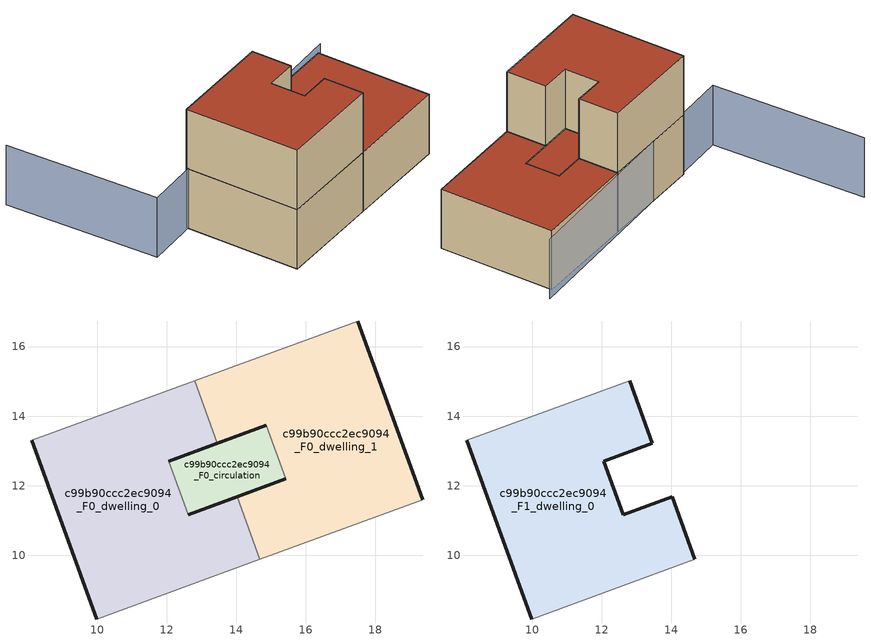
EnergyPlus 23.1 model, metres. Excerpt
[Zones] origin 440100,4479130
c99b90ccc2ec9094_F0_dwelling_0
 floor ground (EU_floor_Construction): 14.68,9.88 14.02,11.68 12.62,11.16 12.05,12.71 13.46,13.22 12.8,15.02 8.11,13.31 9.99,8.16 z0
 wall outside (EU_wall_Construction): 13.46,13.22 12.05,12.71 / 12.62,11.16 14.02,11.68 / 9.99,8.16 8.11,13.31 z0:3
 wall adiabatic (EU_wall_Construction): 8.11,13.31 12.8,15.02 / 14.68,9.88 9.99,8.16 z0:3
 wall to c99b90ccc2ec9094_F0_dwelling_1 (EU_wall_Construction): 12.8,15.02 13.46,13.22 / 14.02,11.68 14.68,9.88 z0:3
 wall to c99b90ccc2ec9094_F0_circulation (EU_wall_Construction): 12.05,12.71 12.62,11.16 z0:3
c99b90ccc2ec9094_F0_dwelling_1
 floor ground (EU_floor_Construction): 19.37,11.59 17.49,16.74 12.8,15.02 13.46,13.22 14.87,13.74 15.43,12.19 14.02,11.68 14.68,9.88 z0
 wall outside (EU_wall_Construction): 14.02,11.68 15.43,12.19 / 14.87,13.74 13.46,13.22 / 17.49,16.74 19.37,11.59 z0:3
 wall to c99b90ccc2ec9094_F0_circulation (EU_wall_Construction): 15.43,12.19 14.87,13.74 z0:3
 wall adiabatic (EU_wall_Construction): 12.8,15.02 17.49,16.74 / 19.37,11.59 14.68,9.88 z0:3
 roof outside (EU_roof_Construction): 17.49,16.74 19.37,11.59 14.68,9.88 14.02,11.68 15.43,12.19 14.87,13.74 13.46,13.22 12.8,15.02 z3
c99b90ccc2ec9094_F0_circulation
 floor ground (EU_floor_Construction): 15.43,12.19 14.87,13.74 12.05,12.71 12.62,11.16 z0
 wall outside (EU_wall_Construction): 12.05,12.71 14.87,13.74 / 15.43,12.19 12.62,11.16 z0:3
 roof outside (EU_roof_Construction): 14.87,13.74 15.43,12.19 12.62,11.16 12.05,12.71 z3
c99b90ccc2ec9094_F1_dwelling_0
 floor to c99b90ccc2ec9094_F0_dwelling_0 (EU_floor_Construction): 14.68,9.88 14.02,11.68 12.62,11.16 12.05,12.71 13.46,13.22 12.8,15.02 8.11,13.31 9.99,8.16 z3
 wall outside (EU_wall_Construction): 12.8,15.02 13.46,13.22 12.05,12.71 12.62,11.16 14.02,11.68 14.68,9.88 / 9.99,8.16 8.11,13.31 z3:6
 wall adiabatic (EU_wall_Construction): 8.11,13.31 12.8,15.02 / 14.68,9.88 9.99,8.16 z3:6
 roof outside (EU_roof_Construction): 12.8,15.02 13.46,13.22 12.05,12.71 12.62,11.16 14.02,11.68 14.68,9.88 9.99,8.16 8.11,13.31 z6
shading: 17.95,17.21 5.87,12.32 / 5.87,12.32 3.12,19.11 z0:3
[Building]
EU S2 Campaign: North Axis=0; Terrain=City; Solar Distribution=FullExterior
[Site:Location]
Madrid: Latitude=40.5; Longitude=-3.5; Time Zone=1; Elevation=609
[SizingPeriod:WeatherFileDays]
AnnualSizingPeriod: Begin Month=1; Begin Day of Month=1; End Month=12; End Day of Month=31; Day of Week for Start Day=Monday; Use Weather File Daylight Saving Period=No; Use Weather File Rain and Snow Indicators=No
[MATERIAL]
EU_InternalMass_Material: Roughness=MediumRough; Thickness=0.1; Conductivity=1; Density=1800; Specific Heat=900; Thermal Absorptance=0.9; Solar Absorptance=0.7; Visible Absorptance=0.7
[MATERIAL:NOMASS] Roughness=MediumRough; Thermal Absorptance=0.9; Solar Absorptance=0.7; Visible Absorptance=0.7
Name | Thermal Resistance
EU_wall_NoMass | 1.60022
EU_roof_NoMass | 1.57597
EU_floor_NoMass | 0.470652
[CONSTRUCTION]
EU_wall_Construction: EU_wall_NoMass
EU_roof_Construction: EU_roof_NoMass
EU_floor_Construction: EU_floor_NoMass
EU_InternalMass_Construction: EU_InternalMass_Material
[ZONE] Type=1; Multiplier=1; Ceiling Height=autocalculate; Floor Area=autocalculate; Part of Total Floor Area=Yes
Name | Volume
c99b90ccc2ec9094_F0_dwelling_0; c99b90ccc2ec9094_F1_dwelling_0 | 74.6803
c99b90ccc2ec9094_F0_dwelling_1 | 74.688
c99b90ccc2ec9094_F0_circulation | 14.7814
[INTERNALMASS] Construction=EU_InternalMass_Construction
Name | Zone or ZoneList | Surface Area
c99b90ccc2ec9094_F0_dwelling_0_EU_InternalMass | c99b90ccc2ec9094_F0_dwelling_0 | 24.8972
c99b90ccc2ec9094_F0_dwelling_1_EU_InternalMass | c99b90ccc2ec9094_F0_dwelling_1 | 24.8972
c99b90ccc2ec9094_F1_dwelling_0_EU_InternalMass | c99b90ccc2ec9094_F1_dwelling_0 | 54.7924
[OTHEREQUIPMENT] Fuel Type=Electricity; Design Level Calculation Method=Watts/Area; Power per Zone Floor Area=1; Fraction Latent=0; Fraction Radiant=0; Fraction Lost=0; Carbon Dioxide Generation Rate=0; EndUse Subcategory=EU_Step8_InternalGains
Name | Zone or ZoneList or Space or SpaceList | Schedule
EU_Step8_InternalGain_c99b90ccc2ec9094_F0_dwelling_0_f000 | c99b90ccc2ec9094_F0_dwelling_0 | EU_Step8_GainSchedule_c99b90ccc2ec9094_F0_dwelling_0_f000
EU_Step8_InternalGain_c99b90ccc2ec9094_F0_dwelling_1_f000 | c99b90ccc2ec9094_F0_dwelling_1 | EU_Step8_GainSchedule_c99b90ccc2ec9094_F0_dwelling_1_f000
EU_Step8_InternalGain_c99b90ccc2ec9094_F1_dwelling_0_f000 | c99b90ccc2ec9094_F1_dwelling_0 | EU_Step8_GainSchedule_c99b90ccc2ec9094_F1_dwelling_0_f000
[ZONEINFILTRATION:DESIGNFLOWRATE]
EU_Circulation_Infiltration_c99b90ccc2ec9094_F0_circulation: Zone or ZoneList or Space or SpaceList=c99b90ccc2ec9094_F0_circulation; Schedule=EU_AlwaysOn; Design Flow Rate Calculation Method=Flow/Area; Flow Rate per Floor Area=0.0005; Constant Term Coefficient=1; Temperature Term Coefficient=0; Velocity Term Coefficient=0; Velocity Squared Term Coefficient=0
[ZONEVENTILATION:DESIGNFLOWRATE] Schedule=EU_AlwaysOn; Design Flow Rate Calculation Method=AirChanges/Hour; Air Changes per Hour=0.480704; Ventilation Type=Natural; Fan Pressure Rise=0; Fan Total Efficiency=1; Constant Term Coefficient=1; Temperature Term Coefficient=0; Velocity Term Coefficient=0; Velocity Squared Term Coefficient=0; Minimum Indoor Temperature=-100; Maximum Indoor Temperature=100; Delta Temperature=-100; Minimum Outdoor Temperature=-100; Maximum Outdoor Temperature=100; Maximum Wind Speed=40
Name | Zone or ZoneList or Space or SpaceList
EU_ConstantAir_c99b90ccc2ec9094_F0_dwelling_0 | c99b90ccc2ec9094_F0_dwelling_0
EU_ConstantAir_c99b90ccc2ec9094_F0_dwelling_1 | c99b90ccc2ec9094_F0_dwelling_1
EU_ConstantAir_c99b90ccc2ec9094_F1_dwelling_0 | c99b90ccc2ec9094_F1_dwelling_0
[HVACTEMPLATE:THERMOSTAT] Constant Heating Setpoint=20; Constant Cooling Setpoint=50
EU_HeatOnly_c99b90ccc2ec9094_F0_dwelling_0; EU_HeatOnly_c99b90ccc2ec9094_F0_dwelling_1; EU_HeatOnly_c99b90ccc2ec9094_F1_dwelling_0
[HVACTEMPLATE:ZONE:IDEALLOADSAIRSYSTEM] System Availability Schedule=EU_AlwaysOn; Maximum Heating Supply Air Temperature=50; Minimum Cooling Supply Air Temperature=13; Maximum Heating Supply Air Humidity Ratio=0.0156; Minimum Cooling Supply Air Humidity Ratio=0.0077; Heating Limit=NoLimit; Cooling Limit=NoLimit; Heating Availability Schedule=EU_AlwaysOn; Cooling Availability Schedule=EU_CoolingOff; Dehumidification Control Type=ConstantSensibleHeatRatio; Cooling Sensible Heat Ratio=0.7; Dehumidification Setpoint=60; Humidification Control Type=None; Humidification Setpoint=30; Outdoor Air Method=None; Outdoor Air Flow Rate per Person=0.00944; Outdoor Air Flow Rate per Zone Floor Area=0; Outdoor Air Flow Rate per Zone=0; Demand Controlled Ventilation Type=None; Outdoor Air Economizer Type=NoEconomizer; Heat Recovery Type=None; Sensible Heat Recovery Effectiveness=0.7; Latent Heat Recovery Effectiveness=0.65
Name | Template Thermostat
c99b90ccc2ec9094_F0_dwelling_0 | EU_HeatOnly_c99b90ccc2ec9094_F0_dwelling_0
c99b90ccc2ec9094_F0_dwelling_1 | EU_HeatOnly_c99b90ccc2ec9094_F0_dwelling_1
c99b90ccc2ec9094_F1_dwelling_0 | EU_HeatOnly_c99b90ccc2ec9094_F1_dwelling_0
[SIZING:ZONE] Zone Cooling Design Supply Air Temperature Input Method=SupplyAirTemperature; Zone Cooling Design Supply Air Temperature=13; Zone Heating Design Supply Air Temperature Input Method=SupplyAirTemperature; Zone Heating Design Supply Air Temperature=50; Zone Cooling Design Supply Air Humidity Ratio=0.008; Zone Heating Design Supply Air Humidity Ratio=0.008; Cooling Design Air Flow Method=DesignDay; Cooling Design Air Flow Rate=0; Cooling Minimum Air Flow per Zone Floor Area=0.000762; Cooling Minimum Air Flow=0; Cooling Minimum Air Flow Fraction=0.2; Heating Design Air Flow Method=DesignDay; Heating Design Air Flow Rate=0; Heating Maximum Air Flow per Zone Floor Area=0.002032; Heating Maximum Air Flow=0.141576; Heating Maximum Air Flow Fraction=0.3; Account for Dedicated Outdoor Air System=No; Dedicated Outdoor Air System Control Strategy=NeutralSupplyAir; Dedicated Outdoor Air Low Setpoint Temperature for Design=autosize; Dedicated Outdoor Air High Setpoint Temperature for Design=autosize; Zone Load Sizing Method=Sensible Load Only No Latent Load; Zone Latent Cooling Design Supply Air Humidity Ratio Input Method=HumidityRatioDifference; Zone Cooling Design Supply Air Humidity Ratio Difference=0.005; Zone Latent Heating Design Supply Air Humidity Ratio Input Method=HumidityRatioDifference; Zone Humidification Design Supply Air Humidity Ratio Difference=0.005
c99b90ccc2ec9094_F0_dwelling_0; c99b90ccc2ec9094_F0_dwelling_1; c99b90ccc2ec9094_F1_dwelling_0
[SCHEDULE:CONSTANT]
Name | Hourly Value
EU_AlwaysOn | 1
EU_CoolingOff | 0
[SCHEDULE:FILE] Column Number=1; Rows to Skip at Top=0; Number of Hours of Data=8760; Column Separator=Comma; Interpolate to Timestep=No; Minutes per Item=60; Adjust Schedule for Daylight Savings=Yes
Name | File
EU_Step8_GainSchedule_c99b90ccc2ec9094_F0_dwelling_0_f000 | ../../schedules/c99b90ccc2ec9094/c99b90ccc2ec9094_F0_dwelling_0_f000_gain.csv
EU_Step8_GainSchedule_c99b90ccc2ec9094_F0_dwelling_1_f000 | ../../schedules/c99b90ccc2ec9094/c99b90ccc2ec9094_F0_dwelling_1_f000_gain.csv
EU_Step8_GainSchedule_c99b90ccc2ec9094_F1_dwelling_0_f000 | ../../schedules/c99b90ccc2ec9094/c99b90ccc2ec9094_F1_dwelling_0_f000_gain.csv
